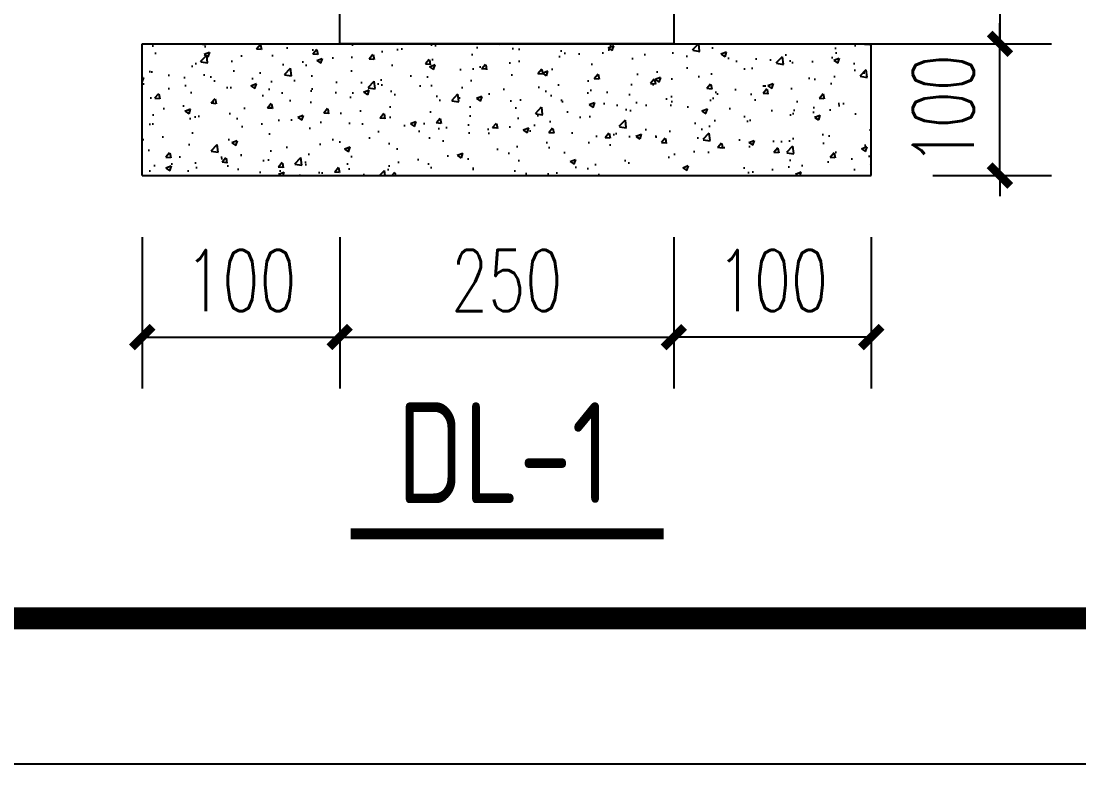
# Model space of a CAD drawing. Extents: x -33967 to 1773478, y -1022458 to -784650.
# Drawn here: x 356551 to 366824, y -1022458 to -1015243 of the extents above; entities that cross this region are included whole.
import ezdxf

# ---------------------------------------------------------------- set-up
doc = ezdxf.new("R2010")
doc.units = 0
doc.header["$LTSCALE"] = 1000
doc.header["$MEASUREMENT"] = 0
for name, color, linetype in [('AXIS', 3, 'Continuous'), ('PUB_TEXT', 7, 'Continuous'), ('PUB_TITLE', 4, 'Continuous'), ('TEXT', 7, 'Continuous'), ('文字', 7, 'Continuous')]:
    doc.layers.add(name, color=color, linetype=linetype)
doc.styles.add('_TCH_DIM_T3', font='SIMPLEX', dxfattribs={"width": 0.705882, "bigfont": 'GBCBIG'})
doc.styles.add('C', font='tssdeng.shx', dxfattribs={"height": 3, "bigfont": 'tssdchn.shx'})
doc.dimstyles.new('TCH-200-10', dxfattribs={"dimtxt": 595, "dimasz": 200, "dimexe": 500, "dimexo": 600, "dimgap": 252.5, "dimtad": 1, "dimdec": 0, "dimlfac": 0.1, "dimzin": 0, "dimdsep": 46, "dimtxsty": '_TCH_DIM_T3', "dimblk": 'ARCHTICK', "dimcen": 0.09, "dimclrd": 124, "dimclre": 124, "dimclrt": 7, "dimazin": 2, "dimtfac": 1, "dimtdec": 0, "dimtix": 1, "dimtmove": 2, "dimatfit": 3, "dimfxl": 1, "dimtolj": 1, "dimtzin": 0, "dimarcsym": 0})

# ---------------------------------------------------------------- blocks, each defined once
blk = doc.blocks.new('_ArchTick')
at = {"color": 0, "linetype": 'ByBlock', "const_width": 0.4}
blk.add_lwpolyline([(-0.5, -0.5), (0.5, 0.5)], dxfattribs=at)
blk = doc.blocks.new('*D1685')
at = {"layer": 'AXIS', "color": 124, "linetype": 'ByBlock', "lineweight": -2, "transparency": 16777216}
for p, q in [((359645, -1017343), (359645, -1018812)), ((362890, -1017343), (362890, -1018812)), ((359645, -1018312), (362890, -1018312))]:
    blk.add_line(p, q, dxfattribs=at)
at = {"layer": 'Defpoints', "color": 0, "linetype": 'ByBlock', "transparency": 16777216}
for p in [(359645, -1016743), (362890, -1016743), (362890, -1018312)]:
    blk.add_point(p, dxfattribs=at)
at = {"layer": 'AXIS', "color": 124, "linetype": 'ByBlock', "lineweight": -2, "transparency": 16777216, "xscale": 200, "yscale": 200, "zscale": 200, "rotation": 180}
blk.add_blockref('_ArchTick', (359645, -1018312), dxfattribs=at)
at = {"layer": 'AXIS', "color": 124, "linetype": 'ByBlock', "lineweight": -2, "transparency": 16777216, "xscale": 200, "yscale": 200, "zscale": 200}
blk.add_blockref('_ArchTick', (362890, -1018312), dxfattribs=at)
at = {"layer": 'AXIS', "color": 7, "linetype": 'ByBlock', "transparency": 16777216, "insert": (361267, -1017762), "char_height": 595, "attachment_point": 5, "style": '_TCH_DIM_T3'}
blk.add_mtext('\\A1;250', dxfattribs=at)
blk = doc.blocks.new('*D1686')
at = {"layer": 'AXIS', "color": 124, "linetype": 'ByBlock', "lineweight": -2, "transparency": 16777216}
for p, q in [((363193, -1008464), (366558, -1008464)), ((366058, -1008464), (366058, -1015463)), ((363191, -1015463), (366558, -1015463))]:
    blk.add_line(p, q, dxfattribs=at)
at = {"layer": 'Defpoints', "color": 0, "linetype": 'ByBlock', "transparency": 16777216}
for p in [(362593, -1008464), (362591, -1015463), (366058, -1015463)]:
    blk.add_point(p, dxfattribs=at)
at = {"layer": 'AXIS', "color": 124, "linetype": 'ByBlock', "lineweight": -2, "transparency": 16777216, "xscale": 200, "yscale": 200, "zscale": 200}
for p, rotation in [((366058, -1008464), 90), ((366058, -1015463), 270)]:
    blk.add_blockref('_ArchTick', p, dxfattribs=dict(at, rotation=rotation))
at = {"layer": 'AXIS', "color": 7, "linetype": 'ByBlock', "transparency": 16777216, "insert": (365508, -1011964), "char_height": 595, "attachment_point": 5, "rotation": 90, "style": '_TCH_DIM_T3'}
blk.add_mtext('\\A1;700', dxfattribs=at)
blk = doc.blocks.new('*D1687')
at = {"layer": 'AXIS', "color": 124, "linetype": 'ByBlock', "lineweight": -2, "transparency": 16777216}
for p, q in [((366058, -1015463), (366058, -1015263)), ((365407, -1015463), (366558, -1015463)), ((366058, -1016743), (366058, -1015463)), ((365407, -1016743), (366558, -1016743)), ((366058, -1016743), (366058, -1016943))]:
    blk.add_line(p, q, dxfattribs=at)
at = {"layer": 'Defpoints', "color": 0, "linetype": 'ByBlock', "transparency": 16777216}
for p in [(364807, -1015463), (366058, -1015463), (364807, -1016743)]:
    blk.add_point(p, dxfattribs=at)
at = {"layer": 'AXIS', "color": 124, "linetype": 'ByBlock', "lineweight": -2, "transparency": 16777216, "xscale": 200, "yscale": 200, "zscale": 200}
for p, rotation in [((366058, -1015463), 270), ((366058, -1016743), 90)]:
    blk.add_blockref('_ArchTick', p, dxfattribs=dict(at, rotation=rotation))
at = {"layer": 'AXIS', "color": 7, "linetype": 'ByBlock', "transparency": 16777216, "insert": (365508, -1016103), "char_height": 595, "attachment_point": 5, "rotation": 90, "style": '_TCH_DIM_T3'}
blk.add_mtext('\\A1;100', dxfattribs=at)
blk = doc.blocks.new('*D1688')
at = {"layer": 'AXIS', "color": 124, "linetype": 'ByBlock', "lineweight": -2, "transparency": 16777216}
for p, q in [((362890, -1017343), (362890, -1018812)), ((364807, -1017343), (364807, -1018812)), ((364807, -1018312), (362890, -1018312))]:
    blk.add_line(p, q, dxfattribs=at)
at = {"layer": 'Defpoints', "color": 0, "linetype": 'ByBlock', "transparency": 16777216}
for p in [(362890, -1016743), (364807, -1016743), (362890, -1018312)]:
    blk.add_point(p, dxfattribs=at)
at = {"layer": 'AXIS', "color": 124, "linetype": 'ByBlock', "lineweight": -2, "transparency": 16777216, "xscale": 200, "yscale": 200, "zscale": 200, "rotation": 180}
blk.add_blockref('_ArchTick', (362890, -1018312), dxfattribs=at)
at = {"layer": 'AXIS', "color": 124, "linetype": 'ByBlock', "lineweight": -2, "transparency": 16777216, "xscale": 200, "yscale": 200, "zscale": 200}
blk.add_blockref('_ArchTick', (364807, -1018312), dxfattribs=at)
at = {"layer": 'AXIS', "color": 7, "linetype": 'ByBlock', "transparency": 16777216, "insert": (363849, -1017762), "char_height": 595, "attachment_point": 5, "style": '_TCH_DIM_T3'}
blk.add_mtext('\\A1;100', dxfattribs=at)
blk = doc.blocks.new('*D1689')
at = {"layer": 'AXIS', "color": 124, "linetype": 'ByBlock', "lineweight": -2, "transparency": 16777216}
for p, q in [((357727, -1017343), (357727, -1018812)), ((359645, -1017343), (359645, -1018812)), ((357727, -1018312), (359645, -1018312))]:
    blk.add_line(p, q, dxfattribs=at)
at = {"layer": 'Defpoints', "color": 0, "linetype": 'ByBlock', "transparency": 16777216}
for p in [(357727, -1016743), (359645, -1016743), (359645, -1018312)]:
    blk.add_point(p, dxfattribs=at)
at = {"layer": 'AXIS', "color": 124, "linetype": 'ByBlock', "lineweight": -2, "transparency": 16777216, "xscale": 200, "yscale": 200, "zscale": 200, "rotation": 180}
blk.add_blockref('_ArchTick', (357727, -1018312), dxfattribs=at)
at = {"layer": 'AXIS', "color": 124, "linetype": 'ByBlock', "lineweight": -2, "transparency": 16777216, "xscale": 200, "yscale": 200, "zscale": 200}
blk.add_blockref('_ArchTick', (359645, -1018312), dxfattribs=at)
at = {"layer": 'AXIS', "color": 7, "linetype": 'ByBlock', "transparency": 16777216, "insert": (358686, -1017762), "char_height": 595, "attachment_point": 5, "style": '_TCH_DIM_T3'}
blk.add_mtext('\\A1;100', dxfattribs=at)

msp = doc.modelspace()

# ---------------------------------------------------------------- hatches: boundary and pattern name
h = msp.add_hatch()
h.set_pattern_fill('AR-CONC', color=256, scale=300)
h.set_pattern_definition([(50, (-682087.34, -1881979.63), (546.554, -47.81726), [57.15, -628.65]), (355, (-682087.34, -1881979.6), (-105.72848, 573.16993), [45.72, -502.92]), (100.451, (-682041.8, -1881983.6), (440.8275, 525.35006), [48.57, -534.27]), (46.1842, (-682087.34, -1881827.2), (813.23712, -126.127), [85.725, -942.975]), (96.6356, (-682019.6, -1881837.7), (712.2127, 742.27667), [72.855, -801.405]), (351.184, (-682087.3, -1881827.2), (712.2138, 742.27535), [68.58, -754.38]), (21, (-682011.14, -1881865.33), (454.84464, -306.79656), [57.15, -628.65]), (326, (-682011.14, -1881865.3), (185.40609, 552.5639), [45.72, -502.92]), (71.4514, (-681973.23, -1881890.9), (640.24947, 245.76857), [48.57, -534.27]), (37.5, (-682087.34, -1881979.63), (9.26581, 253.665117), [0, -496.824, 0, -510.54, 0, -504.825]), (7.5, (-682087.34, -1881979.63), (200.45899, 300.541724), [0, -291.084, 0, -485.394, 0, -192.405]), (327.5, (-682257.26, -1881979.63), (406.771786, -17.186232), [0, -190.5, 0, -594.36, 0, -788.67]), (317.5, (-682333.46, -1881979.63), (444.38754, 76.27947), [0, -247.65, 0, -394.716, 0, -560.07])])
h.paths.add_polyline_path([(364807.5, -1016743.4), (364807.5, -1015463.4), (357726.9, -1015463.4), (357726.9, -1016743.4)])

# ---------------------------------------------------------------- linework, layer by layer
at = {"color": 7, "linetype": 'Continuous'}
for p, q in [((357726.9, -1015463.4), (364807.5, -1015463.4)), ((357726.9, -1016743.4), (357726.9, -1015463.4)), ((364807.5, -1016743.4), (364807.5, -1015463.4)), ((357726.9, -1016743.4), (364807.5, -1016743.4))]:
    msp.add_line(p, q, dxfattribs=at)
at = {"layer": 'PUB_TITLE'}
msp.add_lwpolyline([(260253.9, -1022458.4), (379053.9, -1022458.4), (379053.9, -938458.4), (260253.9, -938458.4)], close=True, dxfattribs=at)
at = {"layer": 'PUB_TITLE', "const_width": 212.1}
msp.add_lwpolyline([(263074.3, -1021044.2), (263074.3, -939872.6), (377053.9, -939872.6), (377053.9, -1021044.2)], close=True, dxfattribs=at)
at = {"layer": 'TEXT'}
msp.add_lwpolyline([(359650.1, -1008459.6), (362893.7, -1008465), (362889.8, -1015463.4), (359646.3, -1015463.7)], close=True, dxfattribs=at)
at = {"layer": '文字', "const_width": 105}
msp.add_lwpolyline([(359752.3, -1020223.5), (362790.7, -1020223.5)], dxfattribs=at)

# ---------------------------------------------------------------- texts
at = {"layer": 'PUB_TEXT', "style": 'C', "width": 0.8}
msp.add_text('DL-1', height=980, dxfattribs=at).set_placement((360204.9, -1019925.5))

# ---------------------------------------------------------------- dimensions: what is measured, and where the dimension line sits
at = {"layer": 'AXIS', "linetype": 'ByBlock'}
for base, p1, p2, angle, text, picture, middle in [((366058.5, -1015463.4), (362592.8, -1008464.4), (362591.5, -1015463.4), 90, '700', '*D1686', (365508.5, -1011963.9)), ((366058.5, -1015463.4), (364807.5, -1016743.4), (364807.5, -1015463.4), 90, '100', '*D1687', (365508.5, -1016103.4)), ((362889.8, -1018312), (364807.5, -1016743.4), (362889.8, -1016743.4), 180, '100', '*D1688', (363848.6, -1017762))]:
    dim = msp.add_linear_dim(base=base, p1=p1, p2=p2, angle=angle, text=text, dimstyle='TCH-200-10', dxfattribs=at)
    dim.commit()
    dim.dimension.update_dxf_attribs({"geometry": picture, "text_midpoint": middle})
for base, p1, p2, text, picture, middle in [((359644.5, -1018312), (357726.9, -1016743.4), (359644.5, -1016743.4), '100', '*D1689', (358685.7, -1017762)), ((362889.8, -1018312), (359644.5, -1016743.4), (362889.8, -1016743.4), '250', '*D1685', (361267.2, -1017762))]:
    dim = msp.add_linear_dim(base=base, p1=p1, p2=p2, text=text, dimstyle='TCH-200-10', dxfattribs=at)
    dim.commit()
    dim.dimension.update_dxf_attribs({"geometry": picture, "text_midpoint": middle})

doc.saveas('drawing.dxf')
